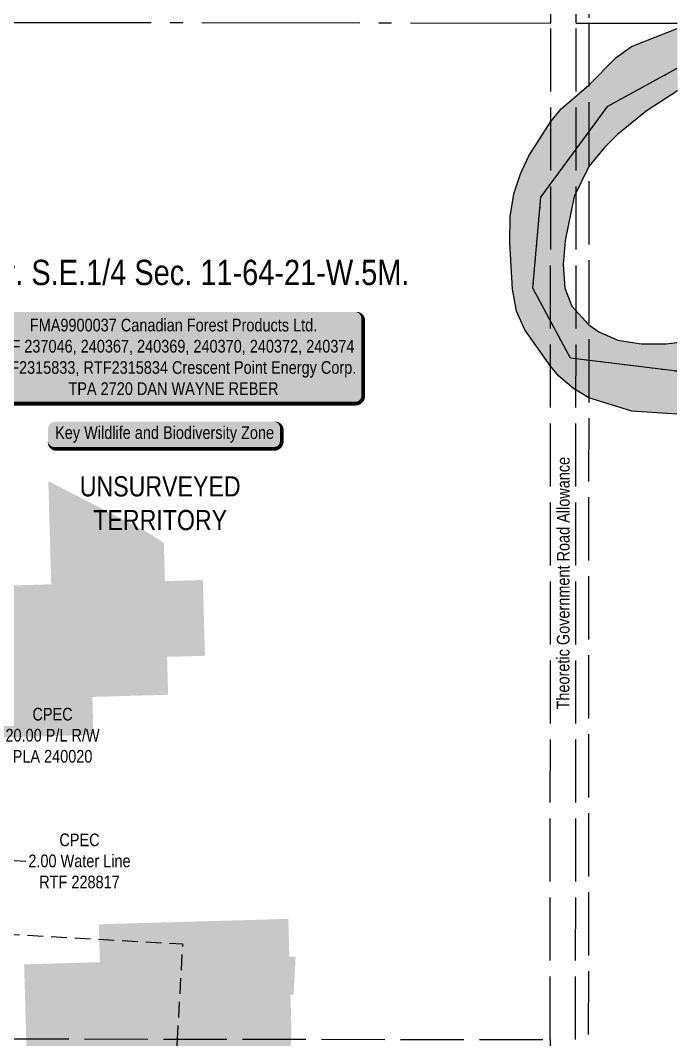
# Model space of a CAD drawing. Extents: x 491537 to 496793, y 6037618 to 6044296.
# Drawn here: x 496273 to 496792, y 6040955 to 6041761 of the extents above; entities that cross this region are included whole.
import ezdxf
from ezdxf.enums import TextEntityAlignment as Align

# ---------------------------------------------------------------- set-up
doc = ezdxf.new("R2010")
doc.units = 0
doc.header["$LTSCALE"] = 5
doc.header["$PDSIZE"] = 0.5
for name, pattern in [('foc-ACCESSROAD', [3.75, 2.5, -1.25]), ('foc-QUARTERLINE', [33, 25, -3, 2, -3]), ('foc-UNSURVEYED', [12.5, 10, -2.5]), ('foc-WHEELTRACKS', [2, 0.4, -1.6]), ('PHANTOM', [25, 12.5, -2.5, 2.5, -2.5, 2.5, -2.5])]:
    doc.linetypes.add(name, pattern=pattern)
doc.layers.get('Defpoints').update_dxf_attribs({"color": 9})
for name, color, linetype in [('AS-WILDLIFE-BLOCK', 131, 'Continuous'), ('C-AR', 13, 'foc-ACCESSROAD'), ('C-SYMBOL', 7, 'Continuous'), ('F-WS', 190, 'foc-ACCESSROAD'), ('L-QSEC', 8, 'foc-QUARTERLINE'), ('L-ROAD-T', 7, 'Continuous'), ('L-SECLBL', 7, 'Continuous'), ('L-UNS-T', 3, 'Continuous'), ('L-USEC', 7, 'foc-UNSURVEYED'), ('P-TEMP-BLUE-T', 170, 'Continuous'), ('T-WATER', 160, 'Continuous'), ('T-WATER-H', 133, 'Continuous'), ('T-WATER-P3', 160, 'foc-WHEELTRACKS'), ('WETLAND - SWAMP - H', 8, 'PHANTOM')]:
    doc.layers.add(name, color=color, linetype=linetype)
doc.styles.add('175L', font='ARIALN.TTF', dxfattribs={"height": 20})
doc.styles.add('80', font='ARIALN.TTF', dxfattribs={"height": 10})
doc.styles.add('80CG', font='ARIALN.TTF', dxfattribs={"height": 10})
doc.styles.add('80L', font='ARIALN.TTF', dxfattribs={"height": 10})
doc.styles.add('foc-LtypeFont', font='ARIALN.TTF', dxfattribs={"height": 7.35})
doc.linetypes.add('foc-TOPO-flowdirection-NOLINE', pattern='A,0,[">",foc-LtypeFont,S=0.3,R=0,X=0,Y=-0.945],-20,[">",foc-LtypeFont,S=0.3,R=0,X=0,Y=-0.945],0', length=20)
doc.dimstyles.new('Compass 5 000', dxfattribs={"dimscale": 5, "dimtxt": 9, "dimasz": 2, "dimexe": 0.2, "dimexo": 0.0625, "dimgap": 0.5, "dimtad": 0, "dimtih": 1, "dimtoh": 1, "dimzin": 0, "dimdsep": 46, "dimtxsty": '80CG', "dimcen": 0.1, "dimse1": 1, "dimse2": 1, "dimclrd": 256, "dimclrt": 256, "dimaunit": 1, "dimadec": 4, "dimazin": 0, "dimtfac": 0.06, "dimtofl": 0, "dimtmove": 0, "dimatfit": 1, "dimfxl": 0.2, "dimtolj": 1, "dimtzin": 0, "dimlwd": -1, "dimarcsym": 0})

# ---------------------------------------------------------------- blocks, each defined once
blk = doc.blocks.new('*U110')
h = blk.add_hatch(color=255)
edge = h.paths.add_edge_path()
edge.add_line((-144, -37), (144, -37))
edge.add_arc((144, -31), 6, 270, 360)
edge.add_line((150, -31), (150, 29.5))
edge.add_arc((144, 29.5), 6, 0, 90)
edge.add_line((144, 35.5), (-144, 35.5))
edge.add_arc((-144, 29.5), 6, 90, 180)
edge.add_line((-150, 29.5), (-150, -31))
edge.add_arc((-144, -31), 6, 180, 270)
at = {"color": 44, "flags": 128}
blk.add_lwpolyline([(-144, -37, 3, 3, 0), (144, -37, 3, 3, 0.414214), (150, -31, 3, 3, 0), (150, 29.5, 3, 0, 0.414214), (144, 35.5, 0, 0, 0), (-144, 35.5, 0, 0, 0.414214), (-150, 29.5, 0, 0, 0), (-150, -31, 0, 3, 0.414214)], format="xyseb", close=True, dxfattribs=at)
at = {"color": 44, "style": '80'}
blk.add_attdef('ENTER_TEXT_001', (-35.99, -5), '', height=10, dxfattribs=at)
blk = doc.blocks.new('*U78')
h = blk.add_hatch(color=255)
edge = h.paths.add_edge_path()
edge.add_line((-86.5, -11.5), (86.5, -11.5))
edge.add_arc((86.5, -5.5), 6, 270, 360)
edge.add_line((92.5, -5.5), (92.5, 4))
edge.add_arc((86.5, 4), 6, 0, 90)
edge.add_line((86.5, 10), (-86.5, 10))
edge.add_arc((-86.5, 4), 6, 90, 180)
edge.add_line((-92.5, 4), (-92.5, -5.5))
edge.add_arc((-86.5, -5.5), 6, 180, 270)
at = {"color": 131, "flags": 128}
blk.add_lwpolyline([(-86.5, -11.5, 3, 3, 0), (86.5, -11.5, 3, 3, 0.414214), (92.5, -5.5, 3, 3, 0), (92.5, 4, 3, 0, 0.414214), (86.5, 10, 0, 0, 0), (-86.5, 10, 0, 0, 0.414214), (-92.5, 4, 0, 0, 0), (-92.5, -5.5, 0, 3, 0.414214)], format="xyseb", close=True, dxfattribs=at)
at = {"color": 131, "style": '80'}
blk.add_attdef('ENTER_TEXT_001', (-35.99, -5), '', height=10, dxfattribs=at)
blk = doc.blocks.new('*D94')
at = {"layer": 'Defpoints', "color": 0, "transparency": 16777216}
for p in [(496244.36, 6041098.11), (496242.11, 6041093.72), (496244.11, 6041093.61)]:
    blk.add_point(p, dxfattribs=at)
at = {"layer": 'P-TEMP-BLUE-T', "transparency": 16777216}
for p, q in [((496232.38, 6041098.78), (496222.39, 6041099.34)), ((496254.34, 6041097.56), (496276.74, 6041096.31))]:
    blk.add_line(p, q, dxfattribs=at)
for points in [[(496232.47, 6041100.44), (496232.29, 6041097.12), (496242.36, 6041098.22)], [(496254.44, 6041099.22), (496254.25, 6041095.89), (496244.36, 6041098.11)]]:
    blk.add_solid(points, dxfattribs=at)
at = {"layer": 'P-TEMP-BLUE-T', "transparency": 16777216, "insert": (496319.28, 6041096.31), "char_height": 10, "attachment_point": 5, "style": '80CG'}
blk.add_mtext('\\A1;CPEC\\P2.00 Water Line\\PRTF 228817', dxfattribs=at)
blk = doc.blocks.new('*D106')
at = {"layer": 'C-AR', "transparency": 16777216}
for p, q in [((496240.34, 6041179.95), (496248.43, 6041195.75)), ((496248.43, 6041195.75), (496258.43, 6041195.75)), ((496222.09, 6041144.36), (496217.53, 6041135.46))]:
    blk.add_line(p, q, dxfattribs=at)
for points in [[(496238.85, 6041180.71), (496241.82, 6041179.18), (496235.77, 6041171.05)], [(496220.61, 6041145.12), (496223.58, 6041143.6), (496226.66, 6041153.26)]]:
    blk.add_solid(points, dxfattribs=at)
at = {"layer": 'Defpoints', "color": 0, "transparency": 16777216}
for p in [(496231.12, 6041173.43), (496235.77, 6041171.05), (496222.01, 6041155.64)]:
    blk.add_point(p, dxfattribs=at)
at = {"layer": 'C-AR', "transparency": 16777216, "insert": (496297.97, 6041195.75), "char_height": 10, "attachment_point": 5, "style": '80CG'}
blk.add_mtext('\\A1;CPEC\\P20.00 P/L R/W\\PPLA 240020', dxfattribs=at)

msp = doc.modelspace()

# ---------------------------------------------------------------- hatches: boundary and pattern name
at = {"layer": 'T-WATER-H'}
h = msp.add_hatch(color=256, dxfattribs=at)
h.dxf.hatch_style = 1
h.paths.add_polyline_path([(496792.456, 6041705.588), (496767.463, 6041689.554), (496744.973, 6041671.092), (496734.227, 6041660.643), (496722.283, 6041645.758), (496710.511, 6041621.923), (496703.632, 6041587.199), (496701.855, 6041568.34), (496703.206, 6041549.615), (496708.725, 6041535.135), (496722.171, 6041520.426), (496730.089, 6041514.834), (496745.131, 6041508.38), (496763.659, 6041505.533), (496783.483, 6041505.465), (496791.933, 6041506.482), (496791.898, 6041449.938), (496756.153, 6041452.211), (496722.136, 6041462.692), (496710.02, 6041470.224), (496698.575, 6041479.98), (496691.975, 6041487.905), (496671.571, 6041516.507), (496665.036, 6041531.202), (496661.959, 6041548.604), (496659.727, 6041585.737), (496660.048, 6041605.966), (496662.824, 6041624.132), (496668.045, 6041639.993), (496674.776, 6041654.3), (496692.095, 6041681.3), (496700.242, 6041691.46), (496722.3, 6041709.991), (496743.784, 6041732.035), (496755.907, 6041740.575), (496792.088, 6041754.941)])
at = {"layer": 'WETLAND - SWAMP - H', "transparency": 33554495}
h = msp.add_hatch(color=256, dxfattribs=at)
h.dxf.hatch_style = 1
edge = h.paths.add_edge_path()
edge.add_line((496360.696, 6041362.932), (496294.607, 6041396.808))
edge.add_line((496294.607, 6041396.808), (496296.927, 6041315.21))
edge.add_line((496296.927, 6041315.21), (496236.972, 6041313.505))
edge.add_line((496236.972, 6041313.505), (496240.381, 6041193.593))
edge.add_line((496240.381, 6041193.593), (496330.315, 6041196.15))
edge.add_line((496330.315, 6041196.15), (496329.463, 6041226.128))
edge.add_line((496329.463, 6041226.128), (496389.419, 6041227.833))
edge.add_line((496389.419, 6041227.833), (496388.566, 6041257.811))
edge.add_line((496388.566, 6041257.811), (496418.544, 6041258.664))
edge.add_line((496418.544, 6041258.664), (496416.839, 6041318.619))
edge.add_line((496416.839, 6041318.619), (496386.861, 6041317.767))
edge.add_line((496386.861, 6041317.767), (496386.001, 6041348.022))
edge.add_arc((496246.719, 6041140.57), 249.871, 56.122948, 62.861576)
h = msp.add_hatch(color=256, dxfattribs=at)
h.dxf.hatch_style = 1
h.paths.add_polyline_path([(496488.638, 6040990.637), (496490.31, 6041020.687), (496485.32, 6041020.545), (496484.467, 6041050.523), (496334.577, 6041046.261), (496335.43, 6041016.283), (496275.474, 6041014.578), (496280.589, 6040834.711), (496281.441, 6040804.733), (496311.419, 6040805.585), (496313.124, 6040745.629), (496343.102, 6040746.482), (496342.249, 6040776.46), (496372.227, 6040777.312), (496374.785, 6040687.378), (496434.74, 6040689.083), (496435.593, 6040659.105), (496470.256, 6040660.091), (496473.662, 6040721.33), (496475.037, 6040746.059), (496487.005, 6040961.267), (496486.172, 6040990.567)])

# ---------------------------------------------------------------- linework, layer by layer
at = {"layer": 'F-WS', "flags": 128}
msp.add_lwpolyline([(496396.587, 6040955.409), (496383.847, 6040726.326), (496244.136, 6040734.096), (496224.176, 6040735.206), (496225.551, 6040759.932), (496236.434, 6040955.622), (496241.103, 6041039.578), (496400.774, 6041030.698), (496396.587, 6040955.409)], close=True, dxfattribs=at)
at = {"layer": 'L-QSEC'}
for p, q in [((495921.084, 6041760.213), (496692.142, 6041759.184)), ((496712.248, 6041759.166), (496792.09, 6041759.095))]:
    msp.add_line(p, q, dxfattribs=at)
at = {"layer": 'L-USEC'}
for p, q in [((496692.142, 6041759.184), (496692.642, 6042563.336)), ((496712.248, 6041759.172), (496712.748, 6042563.317)), ((496722.801, 6042563.308), (496722.301, 6041759.158)), ((496691.642, 6040955.033), (496692.142, 6041759.184)), ((496711.749, 6040955.02), (496712.248, 6041759.172)), ((496722.301, 6041759.158), (496721.802, 6040955.007)), ((495885.803, 6040956.107), (496691.642, 6040955.033)), ((496691.642, 6040955.033), (496691.141, 6040150.881))]:
    msp.add_line(p, q, dxfattribs=at)
at = {"layer": 'T-WATER'}
for points in [[(496791.898, 6041449.938), (496756.153, 6041452.211), (496722.136, 6041462.692), (496710.02, 6041470.224), (496698.575, 6041479.98), (496691.975, 6041487.905), (496671.571, 6041516.507), (496665.036, 6041531.202), (496661.959, 6041548.604), (496659.727, 6041585.737), (496660.048, 6041605.966), (496662.824, 6041624.132), (496668.045, 6041639.993), (496674.776, 6041654.3), (496692.095, 6041681.3), (496700.242, 6041691.46), (496722.3, 6041709.991), (496743.784, 6041732.035), (496755.907, 6041740.575), (496792.088, 6041754.941)], [(496792.456, 6041705.588), (496767.463, 6041689.554), (496744.973, 6041671.092), (496734.227, 6041660.643), (496722.283, 6041645.758), (496710.511, 6041621.923), (496703.632, 6041587.199), (496701.855, 6041568.34), (496703.206, 6041549.615), (496708.725, 6041535.135), (496722.171, 6041520.426), (496730.089, 6041514.834), (496745.131, 6041508.38), (496763.659, 6041505.533), (496783.483, 6041505.465), (496791.933, 6041506.482)]]:
    msp.add_lwpolyline(points, dxfattribs=at)
at = {"layer": 'T-WATER-P3', "flags": 128}
msp.add_lwpolyline([(496791.919, 6041483.716), (496707.632, 6041494.251), (496677.945, 6041549.386), (496684.306, 6041621.484), (496737.32, 6041693.583), (496792.068, 6041723.524)], dxfattribs=at)
at = {"layer": 'T-WATER-P3', "linetype": 'foc-TOPO-flowdirection-NOLINE', "flags": 128}
msp.add_lwpolyline([(496791.919, 6041483.716), (496707.632, 6041494.251), (496677.945, 6041549.386), (496684.306, 6041621.484), (496737.32, 6041693.583), (496792.068, 6041723.524)], dxfattribs=at)

# ---------------------------------------------------------------- block references
at = {"layer": 'AS-WILDLIFE-BLOCK'}
ref = msp.add_blockref('*U78', (496386.804, 6041433.86), dxfattribs=at)
ref.add_attrib('ENTER_TEXT_001', 'Key Wildlife and Biodiversity Zone', (496300.031, 6041430.245), dxfattribs={"layer": '0', "color": 131, "height": 10, "style": '80'})
at = {"layer": 'L-SECLBL'}
ref = msp.add_blockref('*U110', (496393.696, 6041495.166), dxfattribs=at)
ref.add_attrib('ENTER_TEXT_001', 'FMA9900037 Canadian Forest Products Ltd.', (496280.029, 6041515.292), dxfattribs={"layer": '0', "color": 44, "height": 10, "style": '80'})
ref.add_attrib('ENTER_TEXT_002', 'RTF 237046, 240367, 240369, 240370, 240372, 240374', (496250.207, 6041498.584), dxfattribs={"layer": '0', "color": 44, "height": 10, "style": '80'})
ref.add_attrib('ENTER_TEXT_003', 'RTF2315833, RTF2315834 Crescent Point Energy Corp.', (496249.201, 6041481.74), dxfattribs={"layer": '0', "color": 44, "height": 10, "style": '80'})
ref.add_attrib('ENTER_TEXT_004', 'TPA 2720 DAN WAYNE REBER', (496310.565, 6041465.033), dxfattribs={"layer": '0', "color": 44, "height": 10, "style": '80'})

# ---------------------------------------------------------------- texts
at = {"layer": 'C-SYMBOL', "color": 3, "style": '175L'}
msp.add_text('Theor. S.E.1/4 Sec. 11-64-21-W.5M.', height=19.9897, dxfattribs=at).set_placement((496394.509, 6041545.958), align=Align.BOTTOM_CENTER)
at = {"layer": 'L-ROAD-T', "style": '80L'}
msp.add_text('Theoretic Government Road Allowance', height=9.99485, rotation=89.942923, dxfattribs=at).set_placement((496701.951, 6041316.121), align=Align.MIDDLE_CENTER)
at = {"layer": 'L-UNS-T', "color": 3, "insert": (496383.138, 6041379.279), "char_height": 16, "attachment_point": 5, "style": '80L'}
msp.add_mtext_dynamic_manual_height_columns('UNSURVEYED TERRITORY', width=126.41375, gutter_width=47.5, heights=[0], dxfattribs=at)

# ---------------------------------------------------------------- dimensions: what is measured, and where the dimension line sits
at = {"layer": 'C-AR'}
dim = msp.add_linear_dim(base=(496235.775, 6041171.046), p1=(496222.005, 6041155.641), p2=(496231.123, 6041173.43), angle=62.861576, text='CPEC\\P20.00 P/L R/W\\PPLA 240020', dimstyle='Compass 5 000', dxfattribs=at)
dim.commit()
dim.dimension.update_dxf_attribs({"geometry": '*D106', "text_midpoint": (496297.974, 6041195.745), "dimtype": 161})
at = {"layer": 'P-TEMP-BLUE-T'}
dim = msp.add_linear_dim(base=(496244.358, 6041098.114), p1=(496242.112, 6041093.718), p2=(496244.108, 6041093.607), angle=356.81684, text='CPEC\\P2.00 Water Line\\PRTF 228817', dimstyle='Compass 5 000', dxfattribs=at)
dim.commit()
dim.dimension.update_dxf_attribs({"geometry": '*D94', "text_midpoint": (496319.275, 6041096.313), "dimtype": 161})

doc.saveas('drawing.dxf')
